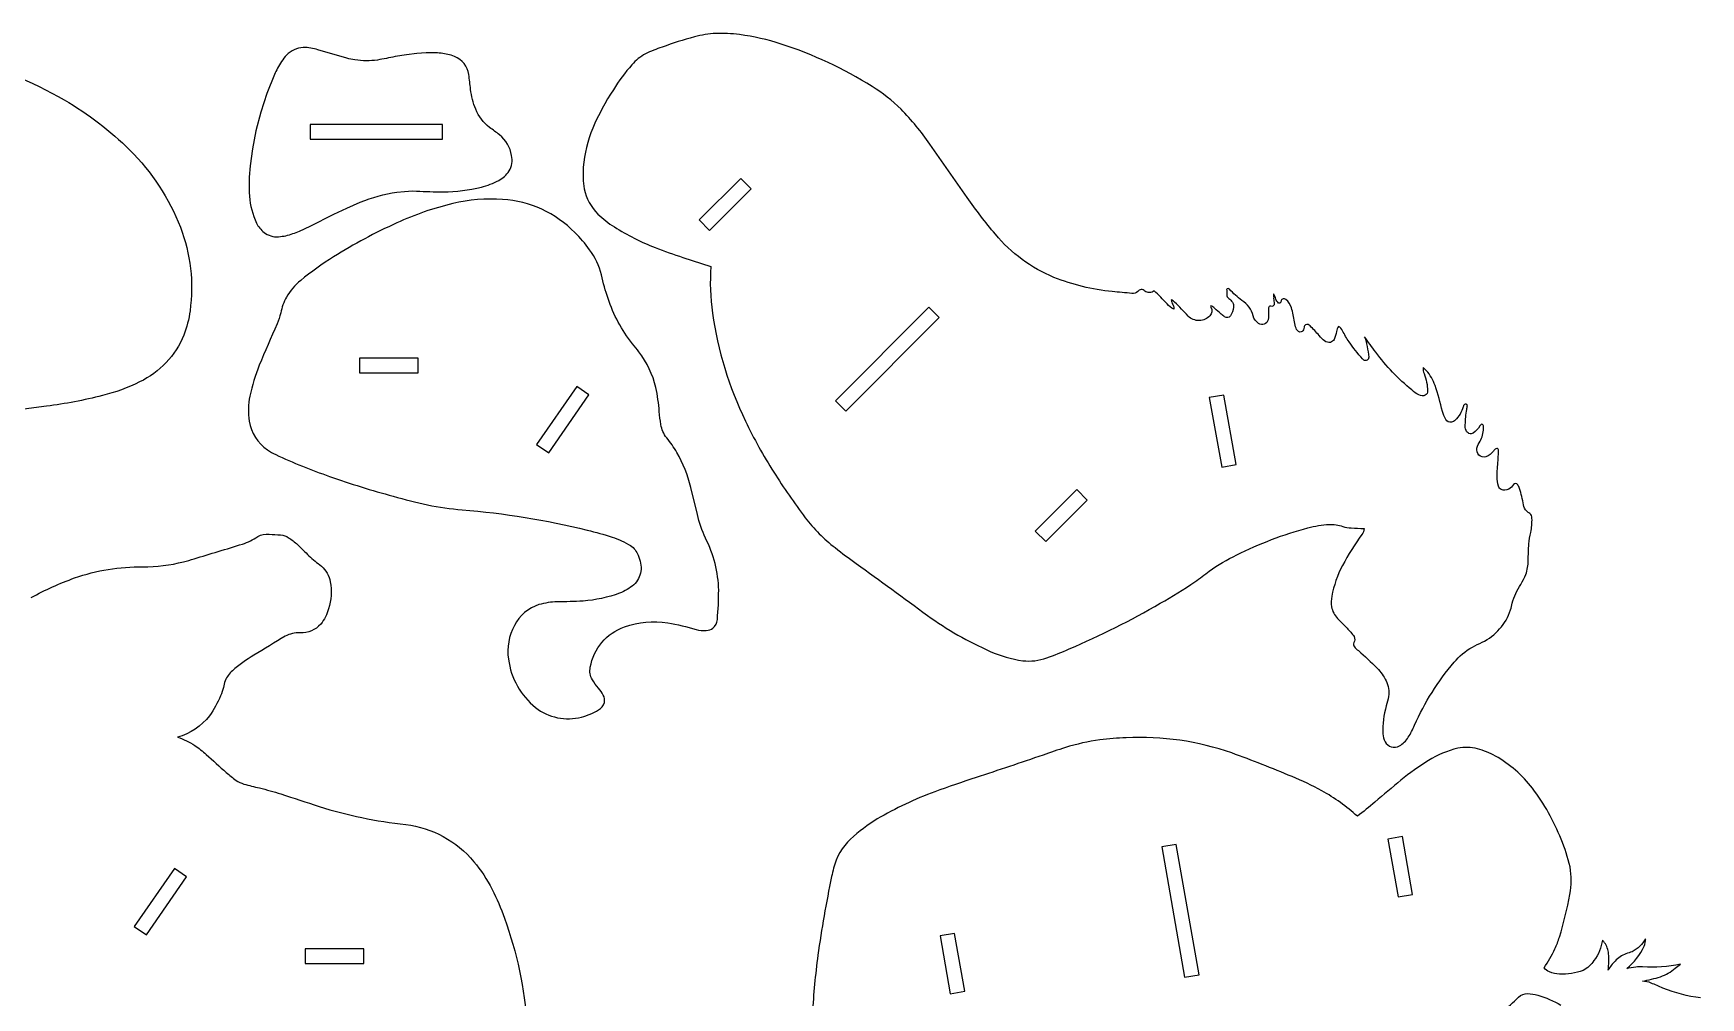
# Model space of a CAD drawing. Extents: x -315 to 342, y -22 to 547.
# Drawn here: x -37.7 to 302.4, y 350.4 to 547.2 of the extents above; entities that cross this region are included whole.
import ezdxf

# ---------------------------------------------------------------- set-up
doc = ezdxf.new("R2010")
doc.units = 0
doc.header["$MEASUREMENT"] = 0
doc.layers.get('0').update_dxf_attribs({"linetype": 'CONTINUOUS'})

msp = doc.modelspace()

# ---------------------------------------------------------------- linework, layer by layer
for points in [[(59.84, 522.25, 0.184781), (57.38, 526.46, 0.011254), (55.35, 527.97, -0.136454), (52.52, 531.7, -0.060758), (51.47, 535.75, -0.002191), (51.13, 538.76, 0.26826), (48.18, 542.46, 0.07219), (45.45, 543.11, 0.020381), (44.02, 543.2), (42.39, 543.19), (40.53, 543.06), (38.43, 542.81), (36.09, 542.43, -0.008983), (32.48, 541.73, -0.07392), (27.87, 541.76, -0.020643), (26.2, 542.08), (20.33, 543.84, 0.078568), (17.35, 544.28, 0.192811), (13.93, 542.72, 0.07529), (12.08, 540.06, 0.019181), (11.45, 538.76), (9.93, 534.93), (8.68, 531.07), (7.69, 527.26), (6.96, 523.59), (6.49, 520.14, 0.044501), (6.36, 513.94, 0.08879), (7.79, 508.47, 0.107011), (9.33, 506.55, 0.188625), (12.29, 505.68, 0.071924), (15.22, 506.32, 0.017438), (16.55, 506.83), (18.73, 507.83), (23.57, 510.26), (26.21, 511.52), (28.98, 512.71, -0.059152), (36.44, 514.77), (38.02, 514.94), (39.62, 515.01), (40.42, 515, 0.016769), (45.91, 514.84, 0.054486), (53.68, 515.8, 0.057388), (57.21, 517.17, 0.122302), (59.32, 519.09, 0.205506)], [(189.04, 494.6, 0.472542), (187.59, 494.5, -0.22285), (186.41, 494.12, 0.001624), (182.38, 494.47, -0.068121), (170.5, 497.38, -0.12294), (158.54, 506.2, -0.02381), (152.79, 513.69, 0.001574), (145.17, 524.59, 0.042264), (139.29, 531.69, 0.057419), (133.4, 536.32, 0.061287), (114.86, 545, 0.042216), (106.32, 546.93, 0.038891), (101.51, 547.16, 0.053878), (97.14, 546.44, 0.024246), (90.55, 544.36, 0.039203), (87.16, 542.99, 0.093957), (84.39, 540.77, 0.045786), (80.6, 535.68, 0.044522), (76.41, 527.81, 0.075403), (74.46, 519.85, 0.062755), (74.68, 515.44, 0.154552), (77.45, 510.3, 0.054283), (80.81, 507.67, 0.050589), (89.14, 503.47, 0.012561), (94.8, 501.44), (100.51, 499.6, 0.056962), (100.84, 490.11, 0.077991), (107.55, 468.07, 0.031223), (113.34, 457.65, 0.021695), (119.76, 448.34, 0.066128), (125.85, 442.24, 0.012098), (130.15, 439.01, -0.002903), (144.67, 428.42, 0.051664), (157.51, 421.07, 0.066066), (164.12, 419.17, 0.116399), (169.02, 419.74, 0.018336), (173.6, 421.56, 0.02908), (192.18, 430.88, 0.025635), (199.26, 435.28, 0.007028), (202.18, 437.47, -0.046863), (207.77, 440.75, -0.049175), (222.32, 446.29, -0.041508), (226.62, 446.99, -0.094251), (229.41, 446.55, 0.043478), (231.12, 446.26, 0.002725), (233.77, 446.13, -0.170198), (233.33, 444.93, 0.034561), (229.36, 438.6, 0.075272), (227.17, 432.32, 0.078691), (227.13, 430.19, 0.149428), (228.35, 427.79), (230.28, 425.84, -0.036385), (231.74, 424.08, -0.259667), (231.65, 422.86, 0.278525), (231.79, 421.98, 0.074068), (232.6, 421.24, -0.021462), (236.44, 417.66, -0.070209), (238.27, 415.09, -0.156754), (238.73, 411.89, -0.042814), (238.29, 409.95, 0.083035), (237.61, 404.28, 0.099043), (238.04, 402.64, 0.410108), (240.96, 401.78, 0.121168), (242.77, 403.55, 0.044531), (244.06, 406.02, -0.071518), (252.11, 418.84, -0.083569), (255.86, 421.96, -0.017319), (257.86, 422.92, 0.199218), (263.66, 429.54, 0.033314), (263.99, 430.89, -0.093942), (265.77, 434.75, 0.043112), (266.76, 436.78, 0.07813), (267.25, 439.62, -0.010511), (267.38, 443, -0.045257), (267.8, 445.35, 0.050349), (268.02, 448.24, 0.219237), (267.57, 449.23, -0.050899), (266.94, 449.65, -0.141018), (266.29, 450.98, 0.034098), (265.49, 454.29, 0.04051), (265.13, 455.06, 0.540897), (264.23, 455.11, -0.124694), (263.27, 454.15, -0.224341), (261.72, 454.08, -0.20451), (261.16, 454.8, -0.08534), (260.91, 456.65, -0.022348), (261.1, 460.01, 0.004974), (261.17, 461.65, 0.092324), (261.2, 462.22, 0.465358), (260.66, 462.42, 0.142161), (260.16, 461.93, -0.140197), (258.63, 460.76, -0.573079), (256.8, 462.55, -0.097038), (257.45, 463.96, 0.11842), (258.11, 466.51, 0.177577), (258.05, 467.24, 0.309517), (257.69, 467.4, 0.161792), (257.38, 467.06, -0.100321), (256.04, 465.62, -0.478851), (254.56, 466.17, -0.115052), (254.41, 467.32, -0.031602), (254.7, 470.45, 0.072918), (254.83, 471.24, 0.578926), (254.24, 471.47, 0.123345), (253.98, 470.96, -0.130178), (252.35, 468.24, -0.108216), (251.59, 467.83, -0.318296), (250.45, 468.38, -0.094082), (249.75, 470.05, 0.021518), (248.25, 475.3, 0.09786), (246.45, 478.37, 0.03274), (245.8, 478.97, 0.121912), (246.02, 477.74, -0.083977), (246.73, 474.19, -0.265467), (246.26, 473.33, -0.227759), (244.93, 473.41, -0.073492), (243.51, 474.41, -0.063951), (236.14, 482.13, -0.001993), (233.84, 485.28, -0.065814), (234.37, 483.29, -0.033038), (234.7, 481.11, -0.636537), (233.7, 480.52, -0.1072), (233.43, 480.76, -0.02213), (230.71, 484.22, -0.035849), (229.38, 486.51, 0.147773), (228.56, 487.39, 0.117008), (228.14, 486.36, -0.065461), (227.65, 484.74, -0.186611), (226.91, 484.13, -0.236214), (225.72, 484.42, -0.068673), (224.59, 485.51, 0.019958), (222.75, 487.48, 0.052886), (222.36, 487.76, 0.456459), (221.52, 487.21, -0.036884), (221.42, 486.68, -0.319333), (220.66, 486.23, -0.244637), (219.88, 486.99, -0.054525), (219.58, 488.32, 0.026472), (218.94, 491.18, 0.168091), (217.79, 492.9, 0.460719), (216.84, 492.67), (216.76, 492.3, -0.371112), (216.33, 492.14, -0.176591), (215.78, 492.96, 0.077651), (215.38, 493.9, 0.04134), (215.25, 494.05, -0.077471), (215.31, 493.1, -0.024305), (215.43, 492.01, -0.387706), (214.96, 491.45, 0.04491), (214.52, 491.52, 0.281354), (214.33, 491.33, 0.124384), (214.26, 490.61, -0.072041), (214.17, 488.7, -0.534247), (212.25, 487.99, -0.168584), (211.12, 489.54, 0.199715), (208.85, 492.64, -0.036089), (206.28, 494.98, 0.100537), (206.01, 495.12, 0.324624), (205.72, 494.9, 0.074546), (205.78, 494.64, -0.02832), (205.73, 493.86, 0.217003), (206.15, 493.1, -0.080053), (206.91, 492.32, -0.174452), (207.11, 491.28, -0.120196), (206.48, 489.52, -0.413352), (205.32, 489.31, -0.05516), (204.64, 489.91, -0.039078), (203.27, 491.1, 0.087231), (202.47, 491.58, 0.316019), (202.52, 491.28, -0.317179), (202.28, 489.53, -0.217836), (200.18, 488.58, -0.214543), (197.85, 489.5, 0.00346), (195.12, 492.35, 0.077735), (194.42, 492.8, 0.105778), (194.73, 491.84, -0.064046), (194.97, 491.22, -0.174397), (194.92, 490.92, -0.098785), (193.58, 491.98, 0.010363), (190.94, 494.65, -0.192388), (190.01, 494.3, -0.226857)], [(11.99, 487.88, 0.005788), (8.35, 479.44, 0.04105), (6.44, 473.17, 0.080681), (6.29, 468.05, 0.205977), (10.04, 462.19, 0.045633), (11.71, 461.23, 0.024714), (22.7, 456.78, 0.019689), (35.7, 452.74, 0.014897), (42.7, 450.96, 0.031658), (49.73, 449.96, -0.040976), (75.29, 445.82, -0.01316), (80.37, 444.39, -0.054976), (84.13, 442.65, -0.154932), (85.64, 440.69, -0.144626), (86.22, 437.4, -0.175825), (84.75, 434.68, -0.099375), (81.88, 432.96, -0.072382), (74.41, 431.35, -0.016027), (69.17, 431.19, 0.062085), (65.42, 430.61, 0.198695), (60.42, 426.37, 0.162273), (59.2, 419.47, 0.193611), (64.74, 409.61, 0.234306), (74.09, 407.67, 0.074764), (77.6, 409.14, 0.197809), (78.77, 410.65, 0.189058), (78.55, 412.15, 0.050269), (77.58, 413.56, -0.029541), (76.32, 415.29, -0.189313), (75.9, 417.83, -0.273344), (82.86, 426.05, -0.126468), (91.71, 426.9, -0.037935), (97.48, 425.51, 0.078528), (99.57, 425.32, 0.124111), (100.91, 425.82, 0.210924), (101.82, 427.56, 0.022805), (102.09, 433.53, 0.113445), (99.39, 444.19, -0.045804), (97.74, 449), (96.4, 454.52, 0.073707), (93.56, 461.68, 0.03925), (91.48, 464.63, -0.127436), (90.3, 467.35, -0.025077), (89.98, 470.02, 0.032606), (89.27, 474.9, 0.107501), (85.82, 482.19, 0.017551), (84.49, 483.84, -0.087371), (79.52, 493.09, -0.025339), (78.15, 497.87, 0.101212), (75.76, 503.02, 0.048029), (72.74, 506.52, 0.184975), (58.01, 513.3, 0.074535), (47.85, 512.44, 0.050622), (36.42, 508.49, 0.03268), (23.54, 501.6, 0.031792), (16.81, 496.74, 0.086048), (13.9, 493.36, 0.069194), (12.73, 490.12, -0.034224)]]:
    msp.add_lwpolyline(points, format="xyb", close=True)
for points in [[(-52.87, 542.24, -0.071157), (-31.43, 533.59, -0.063535), (-18.03, 523.34, -0.103883), (-7.71, 507.6, -0.125822), (-5.77, 490.57, -0.058409), (-7.02, 485.62, -0.186899), (-16.04, 476.06, -0.053724), (-23.64, 473.27, -0.029719), (-35.04, 471.09), (-48.93, 469.27, 0.016937)], [(-38.18, 432.07, -0.038158), (-29.31, 436.06, -0.087709), (-15.39, 438.32, 0.064684), (-7.12, 439.36, 0.012478), (-4.91, 439.96, 0.001256), (4.92, 442.98, 0.078682), (8.05, 444.52, -0.153023), (10.39, 444.98, 0.00732), (12.71, 444.82, -0.123438), (14.33, 444.27, -0.04468), (16.16, 442.86, -0.006183), (18.49, 440.57, 0.021229), (21.03, 438.48, -0.173316), (22.83, 435.25, -0.124233), (22.5, 429.76, -0.105892), (20.89, 426.64, -0.23034), (16.69, 424.85, 0.138003), (13.65, 424.16, 0.001332), (7.27, 420.31, 0.04333), (2.87, 417.11, 0.107282), (1.41, 415.09, 0.042863), (1.06, 413.73, -0.04307), (0.46, 412.01, -0.063856), (-1.79, 407.95, -0.162699), (-8.32, 403.55, -0.08012), (-4.81, 401.87, -0.035438), (-2.46, 400.05, -0.002832), (1.64, 396.34, 0.030554), (3.64, 394.75, 0.073925), (5.22, 394.01, 0.01298), (8.39, 393.22, -0.012643), (12.75, 391.99, -0.003217), (20.57, 389.42, 0.050106), (38.24, 385.76, -0.190981), (52.12, 378.16, -0.060071), (55.86, 372.52, -0.033689), (58.39, 366.63, -0.070329), (62.97, 344.8, 0.000867)], [(302.42, 350.39, -0.072462), (294.72, 352.38, 0.002512), (292.33, 353.4, 0.084174), (290.54, 353.77, 0.028857), (294.25, 354.7, 0.084355), (297.26, 356.41, 0.016017), (298.3, 357.26, -0.076831), (290.6, 356.73, 0.033953), (289.2, 356.66, 0.016224), (287.34, 356.37, 0.116639), (290.88, 360.91, 0.10824), (291.16, 362.43, -0.160307), (288.44, 359.8, -0.020077), (287.18, 359.38, 0.118622), (284.96, 357.88, 0.056735), (283.53, 356.05, 0.071798), (283.66, 359.39, 0.112281), (282.84, 361.63, 0.042976), (282.4, 362.16, -0.127297), (280.66, 357.97, -0.139663), (278.44, 355.99, -0.103129), (273.64, 355.23, -0.070306), (271.57, 355.66, -0.139531), (270.51, 356.53, 0.031574), (272.69, 360.37, 0.033688), (273.62, 362.78, 0.027922), (275.77, 371.5, 0.089098), (275.8, 377.08, 0.043241), (273.96, 382.75, 0.069097), (268.1, 393.17, 0.099062), (260.56, 399.71, 0.055164), (256.9, 401.2, 0.114018), (252.89, 401.3, 0.083585), (246.9, 398.83, 0.031644), (241.29, 394.78, 0.006245), (235.98, 390.33, -0.012228), (232.39, 387.44, 0.060098), (225.16, 392.61, 0.032892), (219.06, 395.53, 0.012103), (206.79, 400.34, 0.096467), (185.24, 403.45, 0.018174), (179.86, 403.02, 0.043455), (172.83, 401.44, 0.013124), (168.26, 399.92, -0.004811), (154.59, 395.34, 0.006416), (146.18, 392.44, 0.044644), (134.44, 386.88, 0.051416), (128.98, 382.75, 0.145762), (125.53, 376.83, 0.017655), (125.13, 375.12, 0.01655), (122.33, 359.06, 0.020828), (121.23, 347.22, 0.022262)], [(261.91, 347.52, 0.023117), (265.3, 350.51, -0.200838), (267.15, 351.27, -0.055662), (269.18, 350.92, -0.068955), (273.92, 348.87, -0.011762)]]:
    msp.add_lwpolyline(points, format="xyb")
for points in [[(45.75, 525.61), (45.75, 528.61), (18.75, 528.61), (18.75, 525.61)], [(108.7, 515.46), (106.58, 517.58), (98.1, 509.1), (100.22, 506.98)], [(147.1, 489.17), (144.98, 491.29), (125.89, 472.2), (128.01, 470.07)], [(40.79, 477.93), (40.79, 480.93), (28.79, 480.93), (28.79, 477.93)], [(67.41, 461.58), (75.62, 473.41), (73.16, 475.12), (64.95, 463.29)], [(207.68, 459.21), (205.13, 473.38), (202.18, 472.85), (204.73, 458.67)], [(177.3, 451.95), (175.18, 454.07), (166.69, 445.58), (168.81, 443.46)], [(197.16, 354.59), (200.11, 355.11), (195.42, 381.7), (192.47, 381.18)], [(240.72, 370.96), (243.67, 371.49), (241.59, 383.3), (238.63, 382.78)], [(-8.92, 376.75), (-17.14, 364.92), (-14.67, 363.21), (-6.46, 375.04)], [(149.34, 351.21), (152.3, 351.73), (150.22, 363.54), (147.26, 363.02)], [(17.7, 360.4), (17.7, 357.4), (29.7, 357.4), (29.7, 360.4)]]:
    msp.add_lwpolyline(points, close=True)

doc.saveas('drawing.dxf')
